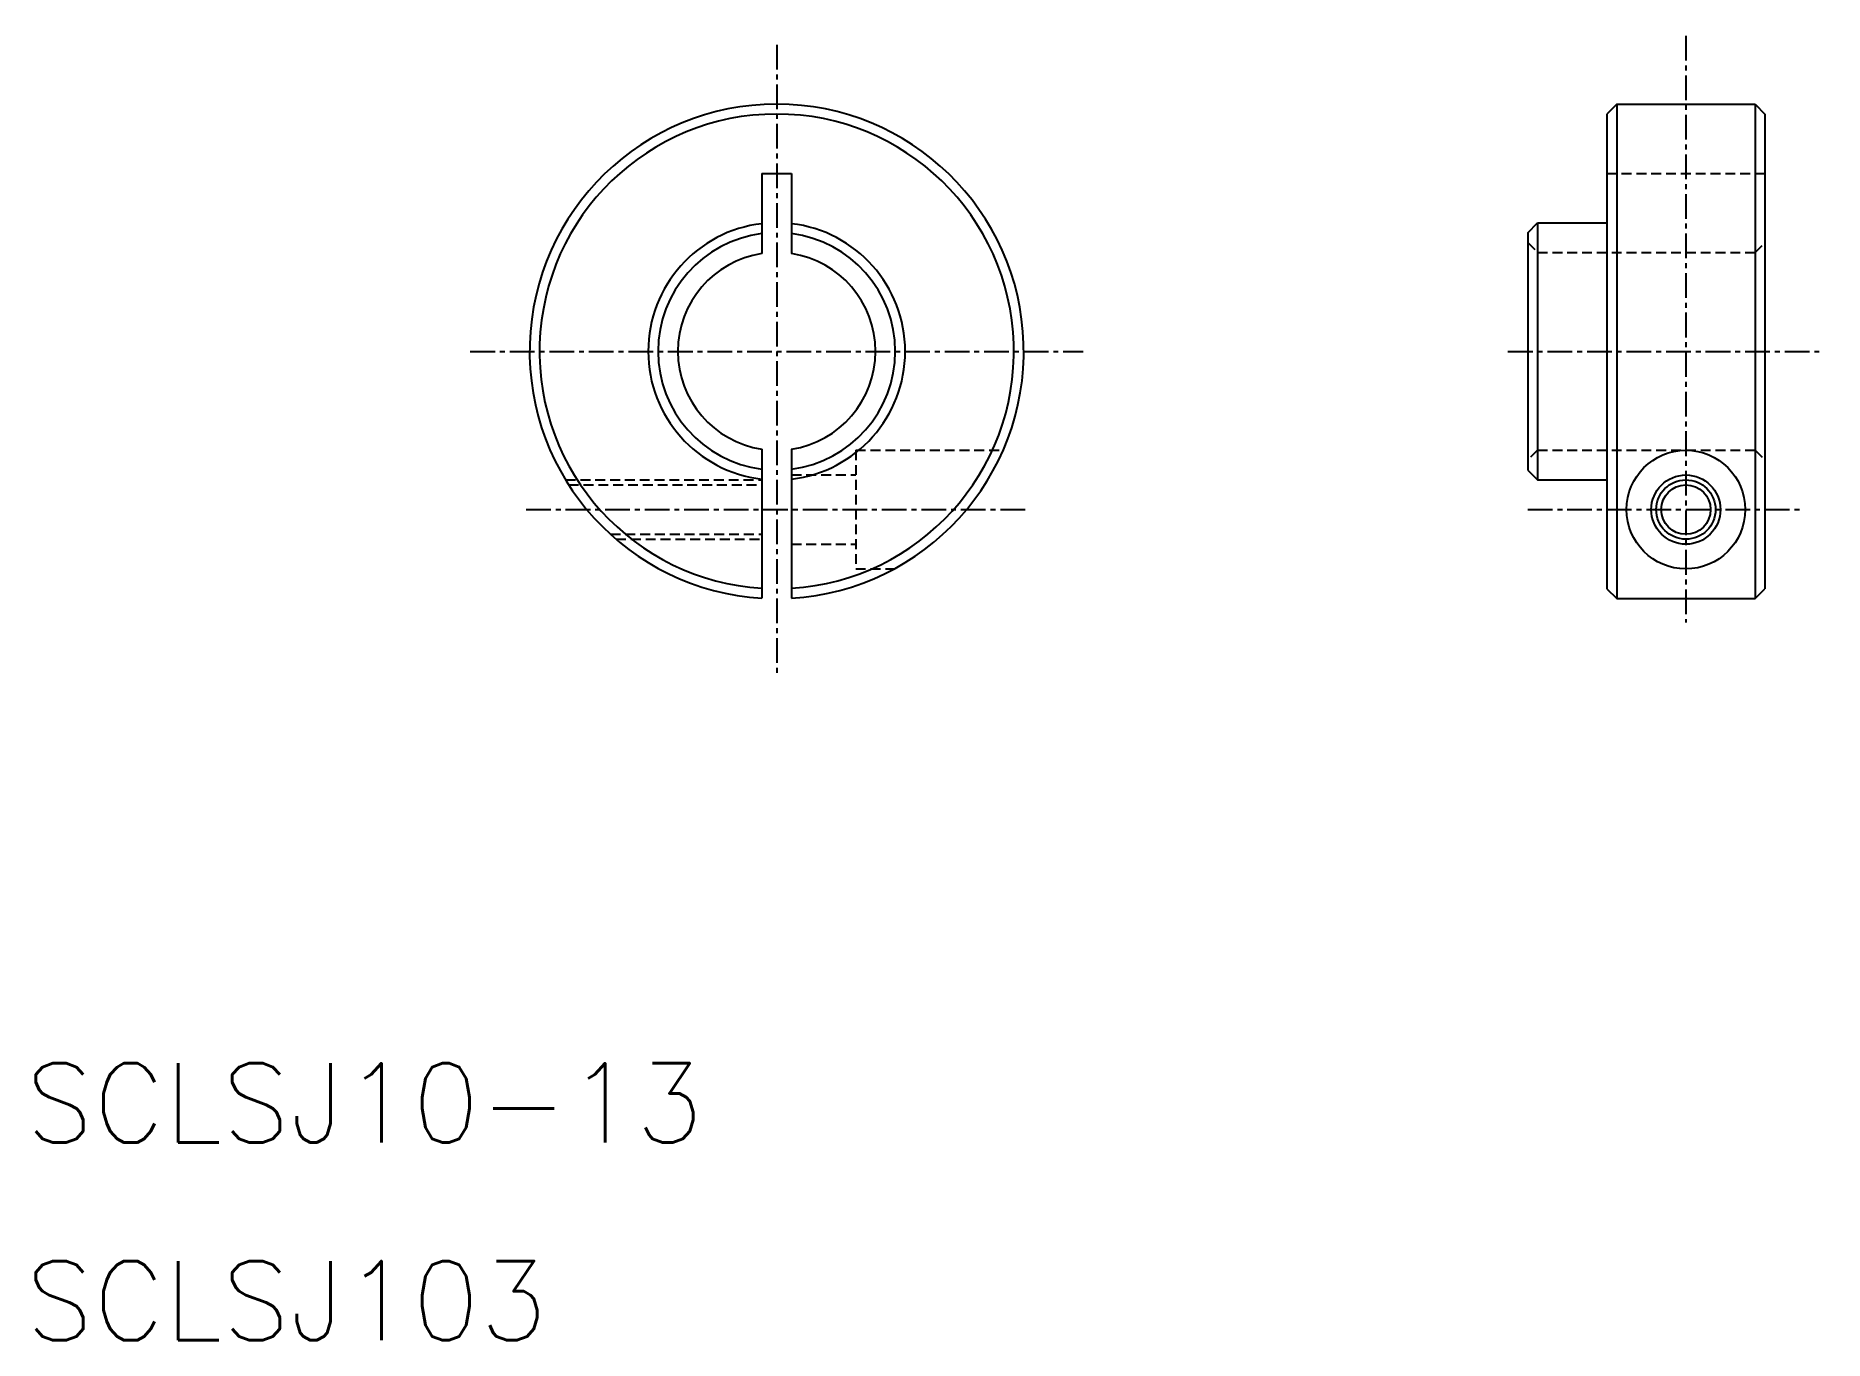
# Model space of a CAD drawing. Extents: x 10.5 to 101, y 10 to 76.
import ezdxf

# ---------------------------------------------------------------- set-up
doc = ezdxf.new("R2010")
doc.units = 0
doc.linetypes.add('CENTER', pattern=[2, 1.25, -0.25, 0.25, -0.25])
doc.linetypes.add('DASHED', pattern=[0.75, 0.5, -0.25])
doc.layers.get('0').update_dxf_attribs({"linetype": 'CONTINUOUS'})
doc.layers.add('CENTER', color=1, linetype='CENTER')
doc.styles.get("Standard").update_dxf_attribs({"font": 'txt.shx', "bigfont": 'bigfont.shx'})

msp = doc.modelspace()

# ---------------------------------------------------------------- linework, layer by layer
at = {"color": 7, "linetype": 'CONTINUOUS'}
for p, q in [((90.5, 72.5), (90, 72)), ((90.5, 72.5), (97.5, 72.5)), ((90.5, 72.5), (90.5, 47.5)), ((97.5, 72.5), (98, 72)), ((97.5, 72.5), (97.5, 47.5)), ((90, 72), (90, 48)), ((98, 72), (98, 48)), ((47.25, 69), (47.25, 64.943)), ((47.25, 69), (48.75, 69)), ((48.75, 69), (48.75, 64.943)), ((86, 66), (86.5, 66.5)), ((86.5, 66.5), (86.5, 53.5)), ((86.5, 66.5), (90, 66.5)), ((86, 66), (86, 54)), ((47.25, 55.057), (47.25, 47.523)), ((48.75, 55.057), (48.75, 47.523)), ((86, 54), (86.5, 53.5)), ((86.5, 53.5), (90, 53.5)), ((90, 48), (90.5, 47.5)), ((97.5, 47.5), (98, 48)), ((90.5, 47.5), (97.5, 47.5))]:
    msp.add_line(p, q, dxfattribs=at)
at = {"color": 3, "linetype": 'DASHED'}
for p, q in [((90, 69), (98, 69)), ((86, 65.5), (86.5, 65)), ((97.5, 65), (98, 65.5)), ((86.5, 65), (97.5, 65)), ((52, 55), (52, 49)), ((52, 55), (59.456, 55)), ((86.5, 55), (86, 54.5)), ((86.5, 55), (97.5, 55)), ((97.5, 55), (98, 54.5)), ((37.323, 53.5), (47.25, 53.5)), ((48.75, 53.75), (52, 53.75)), ((37.479, 53.25), (47.25, 53.25)), ((39.592, 50.75), (47.25, 50.75)), ((39.876, 50.5), (47.25, 50.5)), ((48.75, 50.25), (52, 50.25)), ((52, 49), (53.937, 49))]:
    msp.add_line(p, q, dxfattribs=at)
at = {"color": 7, "linetype": 'CONTINUOUS'}
for radius in [3, 1.75, 1.25]:
    msp.add_circle((94, 52), radius, dxfattribs=at)
at = {"color": 3, "linetype": 'CONTINUOUS'}
msp.add_circle((94, 52), 1.5, dxfattribs=at)
at = {"color": 7, "linetype": 'CONTINUOUS'}
for radius, start, end in [(12.5, 273.43981, 266.56019), (12, 273.58332, 266.41668), (6.5, 96.62581, 263.37419), (6.5, 276.62581, 83.37419), (6, 97.18076, 262.81924), (6, 277.18076, 82.81924), (5, 98.62693, 261.37307), (5, 278.62693, 81.37307)]:
    msp.add_arc((48, 60), radius, start, end, dxfattribs=at)
at = {"layer": 'CENTER', "color": 1, "linetype": 'CENTER'}
for p, q in [((48, 75.5), (48, 43.5)), ((94, 75.957), (94, 46.292)), ((32.5, 60), (63.5, 60)), ((85, 60), (101, 60)), ((35.322, 52), (60.678, 52)), ((86, 52), (100, 52))]:
    msp.add_line(p, q, dxfattribs=at)

# ---------------------------------------------------------------- texts
at = {"color": 7, "linetype": 'CONTINUOUS'}
for s, p in [('SCLSJ10-13', (10, 20)), ('SCLSJ103', (10, 10))]:
    msp.add_text(s, height=4, dxfattribs=at).set_placement(p)

doc.saveas('drawing.dxf')
